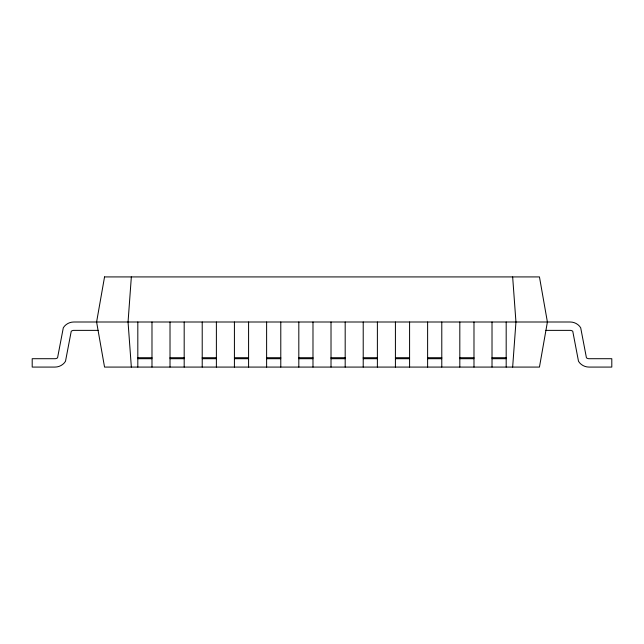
<?xml version="1.0" encoding="UTF-8"?>
<svg xmlns="http://www.w3.org/2000/svg" width="644" height="644" viewBox="0 0 644 644"><rect width="100%" height="100%" fill="white"/><g stroke="black" fill="none" stroke-linecap="round" stroke-linejoin="round"><path stroke-width="0.97" d="M131.344 276.92L128.051 322L131.344 367.08M512.656 367.08L515.949 322L512.656 276.92M98.073 330.372L73.843 330.372A4.186 4.186 0 0 0 71.234 331.282L65.503 361.26L64.295 362.926A12.558 12.558 0 0 1 54.957 367.08L32.2 367.08L32.2 358.708L54.957 358.708A4.186 4.186 0 0 0 57.566 357.798L63.297 327.82L64.505 326.154A12.558 12.558 0 0 1 73.843 322L570.157 322A12.558 12.558 0 0 1 579.495 326.154L580.703 327.82L586.434 357.798A4.186 4.186 0 0 0 589.043 358.708L611.8 358.708L611.8 367.08L589.043 367.08A12.558 12.558 0 0 1 579.705 362.926L578.497 361.26L572.766 331.282A4.186 4.186 0 0 0 570.157 330.372L545.927 330.372M137.816 357.718L151.984 357.718M170.016 357.718L184.184 357.718M202.216 357.718L216.384 357.718M234.416 357.718L248.584 357.718M266.616 357.718L280.784 357.718M298.816 357.718L312.984 357.718M331.016 357.718L345.184 357.718M363.216 357.718L377.384 357.718M395.416 357.718L409.584 357.718M427.616 357.718L441.784 357.718M459.816 357.718L473.984 357.718M492.016 357.718L506.184 357.718M137.816 358.708L151.984 358.708M170.016 358.708L184.184 358.708M202.216 358.708L216.384 358.708M234.416 358.708L248.584 358.708M266.616 358.708L280.784 358.708M298.816 358.708L312.984 358.708M331.016 358.708L345.184 358.708M363.216 358.708L377.384 358.708M395.416 358.708L409.584 358.708M427.616 358.708L441.784 358.708M459.816 358.708L473.984 358.708M492.016 358.708L506.184 358.708M506.184 322L506.184 367.08M492.016 322L492.016 367.08M473.984 322L473.984 367.08M459.816 322L459.816 367.08M441.784 322L441.784 367.08M427.616 322L427.616 367.08M409.584 322L409.584 367.08M395.416 322L395.416 367.08M377.384 322L377.384 367.08M363.216 322L363.216 367.08M345.184 322L345.184 367.08M331.016 322L331.016 367.08M312.984 322L312.984 367.08M298.816 322L298.816 367.08M280.784 322L280.784 367.08M266.616 322L266.616 367.08M248.584 322L248.584 367.08M234.416 322L234.416 367.08M216.384 322L216.384 367.08M202.216 322L202.216 367.08M184.184 322L184.184 367.08M170.016 322L170.016 367.08M151.984 322L151.984 367.08M137.816 322L137.816 367.08M104.545 276.92L96.6 322L104.545 367.08L539.455 367.08L547.4 322L539.455 276.92L104.545 276.92"/></g></svg>
